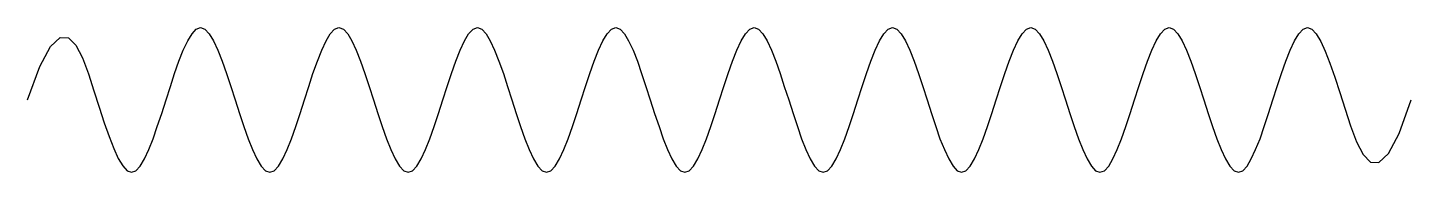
# Model space of a CAD drawing. Extents: x -866.28 to -864.88, y 498.51 to 498.65.
import ezdxf

# ---------------------------------------------------------------- set-up
doc = ezdxf.new("R2010")
doc.units = 0
doc.header["$LTSCALE"] = 50
doc.header["$MEASUREMENT"] = 0
doc.layers.get('0').update_dxf_attribs({"linetype": 'CONTINUOUS'})
doc.layers.add('A-PEÇAS', color=2, linetype='CONTINUOUS')

# ---------------------------------------------------------------- blocks, each defined once
blk = doc.blocks.new('Z40')
blk.add_lwpolyline([(0, 0), (0.0123, 0.0339), (0.0232, 0.0543), (0.0328, 0.0633), (0.0412, 0.063), (0.0487, 0.0554), (0.0554, 0.0425), (0.0614, 0.0264), (0.0671, 0.0092), (0.0724, -0.0075), (0.0775, -0.0231), (0.0824, -0.0371), (0.0871, -0.0493), (0.0917, -0.0593), (0.0962, -0.0669), (0.1006, -0.0717), (0.105, -0.0733), (0.1094, -0.0717), (0.1137, -0.067), (0.1181, -0.0598), (0.1225, -0.0504), (0.1269, -0.0393), (0.1312, -0.0269), (0.1356, -0.0137), (0.14, 0), (0.1444, 0.0137), (0.1487, 0.0269), (0.1531, 0.0393), (0.1575, 0.0504), (0.1619, 0.0598), (0.1663, 0.067), (0.1706, 0.0717), (0.175, 0.0733), (0.1794, 0.0717), (0.1838, 0.067), (0.1881, 0.0598), (0.1925, 0.0504), (0.1969, 0.0393), (0.2013, 0.0269), (0.2056, 0.0137), (0.21, 0), (0.2144, -0.0137), (0.2188, -0.0269), (0.2231, -0.0393), (0.2275, -0.0504), (0.2319, -0.0598), (0.2363, -0.067), (0.2406, -0.0717), (0.245, -0.0733), (0.2494, -0.0717), (0.2538, -0.067), (0.2581, -0.0598), (0.2625, -0.0504), (0.2669, -0.0393), (0.2713, -0.0269), (0.2756, -0.0137), (0.28, 0), (0.2844, 0.0137), (0.2887, 0.0269), (0.2931, 0.0393), (0.2975, 0.0504), (0.3019, 0.0598), (0.3062, 0.067), (0.3106, 0.0717), (0.315, 0.0733), (0.3194, 0.0717), (0.3238, 0.067), (0.3281, 0.0598), (0.3325, 0.0504), (0.3369, 0.0393), (0.3413, 0.0269), (0.3456, 0.0137), (0.35, 0), (0.3544, -0.0137), (0.3587, -0.0269), (0.3631, -0.0393), (0.3675, -0.0504), (0.3719, -0.0598), (0.3762, -0.067), (0.3806, -0.0717), (0.385, -0.0733), (0.3894, -0.0717), (0.3938, -0.067), (0.3981, -0.0598), (0.4025, -0.0504), (0.4069, -0.0393), (0.4113, -0.0269), (0.4156, -0.0137), (0.42, 0), (0.4244, 0.0137), (0.4287, 0.0269), (0.4331, 0.0393), (0.4375, 0.0504), (0.4419, 0.0598), (0.4462, 0.067), (0.4506, 0.0717), (0.455, 0.0733), (0.4594, 0.0717), (0.4638, 0.067), (0.4681, 0.0598), (0.4725, 0.0504), (0.4769, 0.0393), (0.4813, 0.0269), (0.4856, 0.0137), (0.49, 0), (0.4944, -0.0137), (0.4987, -0.0269), (0.5031, -0.0393), (0.5075, -0.0504), (0.5119, -0.0598), (0.5162, -0.067), (0.5206, -0.0717), (0.525, -0.0733), (0.5294, -0.0717), (0.5338, -0.067), (0.5381, -0.0598), (0.5425, -0.0504), (0.5469, -0.0393), (0.5513, -0.0269), (0.5556, -0.0137), (0.56, 0), (0.5644, 0.0137), (0.5687, 0.0269), (0.5731, 0.0393), (0.5775, 0.0504), (0.5819, 0.0598), (0.5862, 0.067), (0.5906, 0.0717), (0.595, 0.0733), (0.5994, 0.0717), (0.6038, 0.067), (0.6081, 0.0598), (0.6125, 0.0504), (0.6169, 0.0393), (0.6212, 0.0269), (0.6256, 0.0137), (0.63, 0), (0.6344, -0.0137), (0.6388, -0.0269), (0.6431, -0.0393), (0.6475, -0.0504), (0.6519, -0.0598), (0.6562, -0.067), (0.6606, -0.0717), (0.665, -0.0733), (0.6694, -0.0717), (0.6737, -0.067), (0.6781, -0.0598), (0.6825, -0.0504), (0.6869, -0.0393), (0.6913, -0.0269), (0.6956, -0.0137), (0.7, 0), (0.7044, 0.0137), (0.7087, 0.0269), (0.7131, 0.0393), (0.7175, 0.0504), (0.7219, 0.0598), (0.7262, 0.067), (0.7306, 0.0717), (0.735, 0.0733), (0.7394, 0.0717), (0.7437, 0.067), (0.7481, 0.0598), (0.7525, 0.0504), (0.7569, 0.0393), (0.7613, 0.0269), (0.7656, 0.0137), (0.77, 0), (0.7744, -0.0137), (0.7788, -0.0269), (0.7831, -0.0393), (0.7875, -0.0504), (0.7919, -0.0598), (0.7963, -0.067), (0.8006, -0.0717), (0.805, -0.0733), (0.8094, -0.0717), (0.8137, -0.067), (0.8181, -0.0598), (0.8225, -0.0504), (0.8269, -0.0393), (0.8313, -0.0269), (0.8356, -0.0137), (0.84, 0), (0.8444, 0.0137), (0.8487, 0.0269), (0.8531, 0.0393), (0.8575, 0.0504), (0.8619, 0.0598), (0.8662, 0.067), (0.8706, 0.0717), (0.875, 0.0733), (0.8794, 0.0717), (0.8837, 0.067), (0.8881, 0.0598), (0.8925, 0.0504), (0.8969, 0.0393), (0.9013, 0.0269), (0.9056, 0.0137), (0.91, 0), (0.9144, -0.0137), (0.9188, -0.0269), (0.9231, -0.0393), (0.9275, -0.0504), (0.9319, -0.0598), (0.9363, -0.067), (0.9406, -0.0717), (0.945, -0.0733), (0.9494, -0.0717), (0.9537, -0.067), (0.9581, -0.0598), (0.9625, -0.0504), (0.9669, -0.0393), (0.9713, -0.0269), (0.9756, -0.0137), (0.98, 0), (0.9844, 0.0137), (0.9887, 0.0269), (0.9931, 0.0393), (0.9975, 0.0504), (1.0019, 0.0598), (1.0062, 0.067), (1.0106, 0.0717), (1.015, 0.0733), (1.0194, 0.0717), (1.0237, 0.067), (1.0281, 0.0598), (1.0325, 0.0504), (1.0369, 0.0393), (1.0413, 0.0269), (1.0456, 0.0137), (1.05, 0), (1.0544, -0.0137), (1.0588, -0.0269), (1.0631, -0.0393), (1.0675, -0.0504), (1.0719, -0.0598), (1.0763, -0.067), (1.0806, -0.0717), (1.085, -0.0733), (1.0894, -0.0717), (1.0938, -0.067), (1.0981, -0.0598), (1.1025, -0.0504), (1.1069, -0.0393), (1.1113, -0.0269), (1.1156, -0.0137), (1.12, 0), (1.1244, 0.0137), (1.1287, 0.0269), (1.1331, 0.0393), (1.1375, 0.0504), (1.1419, 0.0598), (1.1462, 0.067), (1.1506, 0.0717), (1.155, 0.0733), (1.1594, 0.0717), (1.1638, 0.067), (1.1681, 0.0598), (1.1725, 0.0504), (1.1769, 0.0393), (1.1813, 0.0269), (1.1856, 0.0137), (1.19, 0), (1.1944, -0.0137), (1.1988, -0.0269), (1.2031, -0.0393), (1.2075, -0.0504), (1.2119, -0.0598), (1.2163, -0.067), (1.2206, -0.0717), (1.225, -0.0733), (1.2294, -0.0717), (1.2338, -0.067), (1.2381, -0.0598), (1.2425, -0.0504), (1.2469, -0.0393), (1.2512, -0.0269), (1.2556, -0.0137), (1.26, 0), (1.2644, 0.0137), (1.2688, 0.0269), (1.2731, 0.0393), (1.2775, 0.0504), (1.2819, 0.0598), (1.2863, 0.067), (1.2906, 0.0717), (1.295, 0.0733), (1.2994, 0.0717), (1.3038, 0.0669), (1.3083, 0.0593), (1.3129, 0.0493), (1.3176, 0.0371), (1.3225, 0.0231), (1.3276, 0.0075), (1.3329, -0.0092), (1.3386, -0.0264), (1.3446, -0.0425), (1.3513, -0.0554), (1.3588, -0.063), (1.3672, -0.0633), (1.3768, -0.0543), (1.3877, -0.0339), (1.4, 0)])
blk = doc.blocks.new('CORTINA')
at = {"layer": 'A-PEÇAS'}
blk.add_blockref('Z40', (-1.3877, 0.0339), dxfattribs=at)

msp = doc.modelspace()

# ---------------------------------------------------------------- block references
at = {"layer": 'A-PEÇAS'}
msp.add_blockref('CORTINA', (-864.8888, 498.5457), dxfattribs=at)

doc.saveas('drawing.dxf')
